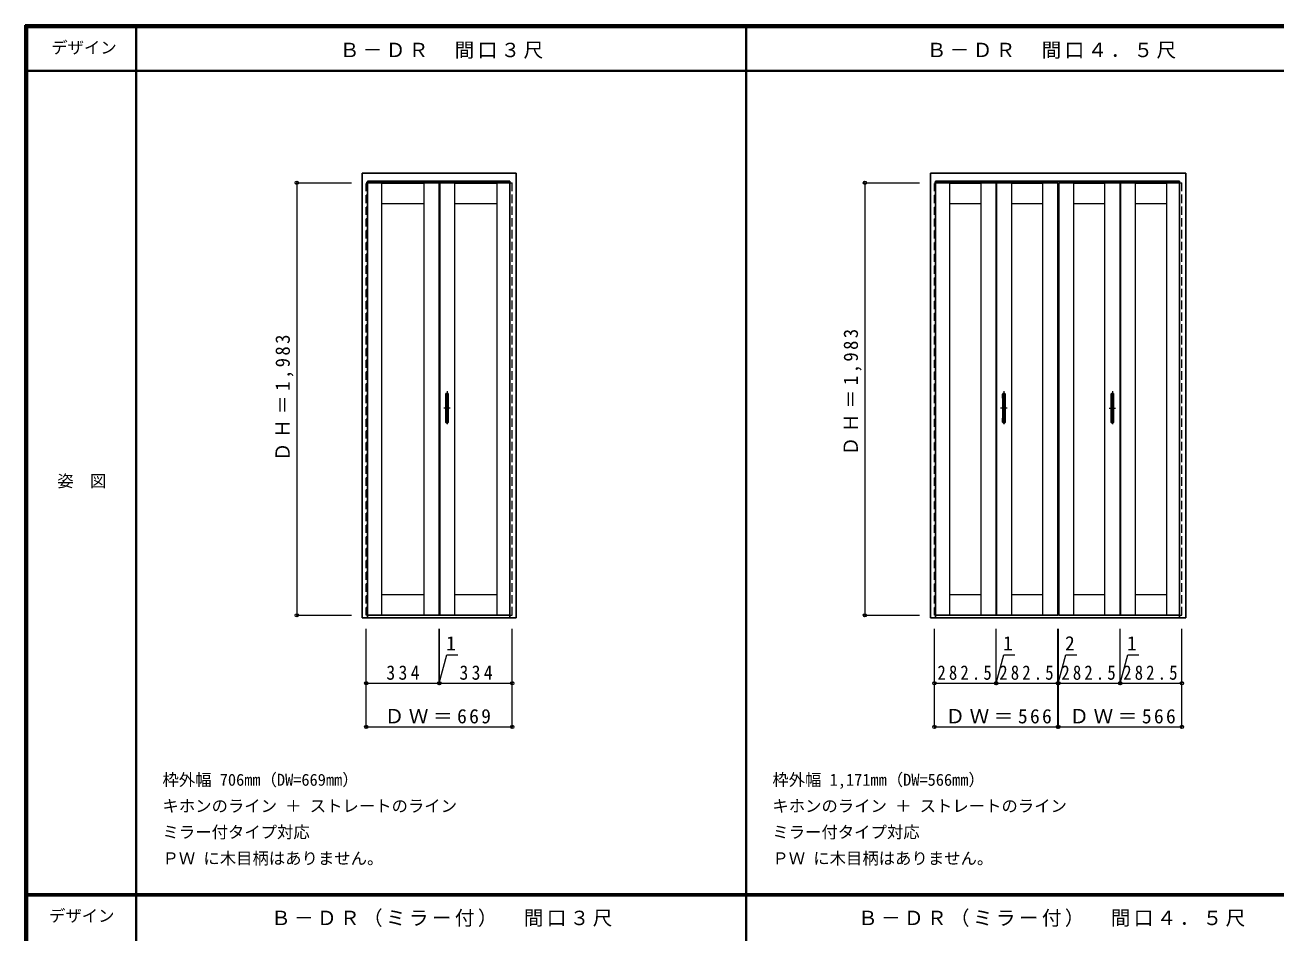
# Model space of a CAD drawing. Units: millimetres, scale not verified. Extents: x -6000 to 5700, y -4307 to 4175.
# Drawn here: x -6000 to -267, y 12 to 4175 of the extents above; entities that cross this region are included whole.
import ezdxf
from ezdxf.enums import TextEntityAlignment as Align

# ---------------------------------------------------------------- set-up
doc = ezdxf.new("R2010")
doc.units = ezdxf.units.MM
doc.header["$LTSCALE"] = 30
doc.header["$PDMODE"] = 32
doc.header["$PDSIZE"] = 15
doc.linetypes.add('CHAIN1', pattern=[8, 5, -1, 1, -1])
doc.linetypes.add('DASHED1', pattern=[1.8, 1.2, -0.6])
for name, color, linetype, lineweight in [('0-1_通り芯', 4, 'CHAIN1', 9), ('0-2_扉', 3, 'Continuous', 25), ('0-3_仕上げ', 7, 'Continuous', 18), ('0-4_枠', 3, 'Continuous', 25), ('0-7_取手', 7, 'Continuous', 18), ('0-B_寸法', 7, 'Continuous', 9), ('F-1_枠', 6, 'Continuous', 40), ('F-A_文字', 7, 'Continuous', 18)]:
    doc.layers.add(name, color=color, linetype=linetype, lineweight=lineweight)
doc.layers.add('0-8', color=7, linetype='Continuous')
doc.layers.add('0-A_文字', color=7, linetype='Continuous')
doc.styles.add('ＭＳ ゴシック', font='')
doc.styles.get('ＭＳ ゴシック').set_extended_font_data('MS Gothic')

msp = doc.modelspace()

# ---------------------------------------------------------------- linework, layer by layer
at = {"layer": '0-1_通り芯'}
for p, q in [((-4066, 2495.5), (-4066, 2341.5)), ((-1513.77, 2495.5), (-1513.77, 2341.5)), ((-1016.77, 2495.5), (-1016.77, 2341.5)), ((-4051, 2418.5), (-4081, 2418.5)), ((-1498.77, 2418.5), (-1528.77, 2418.5)), ((-1031.77, 2418.5), (-1001.77, 2418.5))]:
    msp.add_line(p, q, dxfattribs=at)
at = {"layer": '0-2_扉', "color": 4, "linetype": 'DASHED1', "lineweight": 9}
for p, q in [((-4436, 1468.5), (-4436, 3451.5)), ((-4430.5, 3451.5), (-4436, 3451.5)), ((-3778.5, 3451.5), (-3767, 3451.5)), ((-3767, 1468.5), (-3767, 3451.5)), ((-1832.27, 1468.5), (-1832.27, 3451.5)), ((-1826.77, 3451.5), (-1832.27, 3451.5)), ((-709.77, 3451.5), (-698.27, 3451.5)), ((-698.27, 1468.5), (-698.27, 3451.5)), ((-4430.5, 1468.5), (-4436, 1468.5)), ((-3778.5, 1468.5), (-3767, 1468.5)), ((-1826.77, 1468.5), (-1832.27, 1468.5)), ((-709.77, 1468.5), (-698.27, 1468.5))]:
    msp.add_line(p, q, dxfattribs=at)
at = {"layer": '0-2_扉'}
for p, q in [((-4430.5, 3451.5), (-4102, 3451.5)), ((-4102, 1468.5), (-4102, 3451.5)), ((-4101, 1468.5), (-4101, 3451.5)), ((-4101, 3451.5), (-3778.5, 3451.5)), ((-1826.77, 3451.5), (-1549.77, 3451.5)), ((-1549.77, 1468.5), (-1549.77, 3451.5)), ((-1548.77, 3451.5), (-1266.27, 3451.5)), ((-1548.77, 1468.5), (-1548.77, 3451.5)), ((-1266.27, 1468.5), (-1266.27, 3451.5)), ((-981.77, 3451.5), (-1264.27, 3451.5)), ((-1264.27, 1468.5), (-1264.27, 3451.5)), ((-981.77, 1468.5), (-981.77, 3451.5)), ((-980.77, 1468.5), (-980.77, 3451.5)), ((-980.77, 3451.5), (-709.77, 3451.5)), ((-4430.5, 1468.5), (-4102, 1468.5)), ((-4101, 1468.5), (-3778.5, 1468.5)), ((-1826.77, 1468.5), (-1549.77, 1468.5)), ((-1548.77, 1468.5), (-1266.27, 1468.5)), ((-981.77, 1468.5), (-1264.27, 1468.5)), ((-980.77, 1468.5), (-709.77, 1468.5))]:
    msp.add_line(p, q, dxfattribs=at)
at = {"layer": '0-3_仕上げ', "linetype": 'DASHED1'}
for p, q in [((-4434.59, 3451.5), (-4434.59, 1468.5)), ((-3768.41, 3451.5), (-3768.41, 1468.5)), ((-1830.86, 3451.5), (-1830.86, 1468.5)), ((-699.69, 3451.5), (-699.69, 1468.5))]:
    msp.add_line(p, q, dxfattribs=at)
at = {"layer": '0-3_仕上げ'}
for p, q in [((-4367, 3451.5), (-4367, 1468.5)), ((-4367, 3450.09), (-4171, 3450.09)), ((-4171, 1468.5), (-4171, 3451.5)), ((-4103.41, 3451.5), (-4103.41, 1468.5)), ((-4099.59, 3451.5), (-4099.59, 1468.5)), ((-4032, 3451.5), (-4032, 1468.5)), ((-4032, 3450.09), (-3836, 3450.09)), ((-3836, 1468.5), (-3836, 3451.5)), ((-1763.27, 3451.5), (-1763.27, 1468.5)), ((-1763.27, 3450.09), (-1618.77, 3450.09)), ((-1618.77, 1468.5), (-1618.77, 3451.5)), ((-1551.19, 3451.5), (-1551.19, 1468.5)), ((-1547.36, 3451.5), (-1547.36, 1468.5)), ((-1479.77, 3451.5), (-1479.77, 1468.5)), ((-1479.77, 3450.09), (-1335.27, 3450.09)), ((-1335.27, 1468.5), (-1335.27, 3451.5)), ((-1267.69, 3451.5), (-1267.69, 1468.5)), ((-1262.86, 3451.5), (-1262.86, 1468.5)), ((-1195.27, 3451.5), (-1195.27, 1468.5)), ((-1195.27, 3450.09), (-1050.77, 3450.09)), ((-1050.77, 1468.5), (-1050.77, 3451.5)), ((-983.19, 3451.5), (-983.19, 1468.5)), ((-979.36, 3451.5), (-979.36, 1468.5)), ((-911.77, 3451.5), (-911.77, 1468.5)), ((-911.77, 3450.09), (-767.27, 3450.09)), ((-767.27, 1468.5), (-767.27, 3451.5)), ((-4171, 3355.5), (-4367, 3355.5)), ((-3836, 3355.5), (-4032, 3355.5)), ((-1618.77, 3355.5), (-1763.27, 3355.5)), ((-1335.27, 3355.5), (-1479.77, 3355.5)), ((-1050.77, 3355.5), (-1195.27, 3355.5)), ((-767.27, 3355.5), (-911.77, 3355.5)), ((-4367, 1564.5), (-4171, 1564.5)), ((-4032, 1564.5), (-3836, 1564.5)), ((-1763.27, 1564.5), (-1618.77, 1564.5)), ((-1479.77, 1564.5), (-1335.27, 1564.5)), ((-1195.27, 1564.5), (-1050.77, 1564.5)), ((-911.77, 1564.5), (-767.27, 1564.5)), ((-4367, 1469.91), (-4171, 1469.91)), ((-4032, 1469.91), (-3836, 1469.91)), ((-1763.27, 1469.91), (-1618.77, 1469.91)), ((-1479.77, 1469.91), (-1335.27, 1469.91)), ((-1195.27, 1469.91), (-1050.77, 1469.91)), ((-911.77, 1469.91), (-767.27, 1469.91))]:
    msp.add_line(p, q, dxfattribs=at)
at = {"layer": '0-4_枠'}
for p, q in [((-4454.5, 1457), (-4454.5, 3495)), ((-4454.5, 3495), (-3748.5, 3495)), ((-4430.5, 1457), (-4430.5, 3459)), ((-4430.5, 3459), (-3778.5, 3459)), ((-3778.5, 1457), (-3778.5, 3459)), ((-3748.5, 1457), (-3748.5, 3495)), ((-1850.77, 1457), (-1850.77, 3495)), ((-1850.77, 3495), (-679.77, 3495)), ((-1826.77, 1457), (-1826.77, 3459)), ((-1826.77, 3459), (-709.77, 3459)), ((-709.77, 1457), (-709.77, 3459)), ((-679.77, 1457), (-679.77, 3495)), ((-4454.5, 1457), (-3748.5, 1457)), ((-1850.77, 1457), (-679.77, 1457))]:
    msp.add_line(p, q, dxfattribs=at)
at = {"layer": '0-7_取手'}
for p, q in [((-4072, 2464.5), (-4072, 2482.5)), ((-4060, 2464.5), (-4060, 2482.5)), ((-1519.77, 2464.5), (-1519.77, 2482.5)), ((-1507.77, 2464.5), (-1507.77, 2482.5)), ((-1022.77, 2464.5), (-1022.77, 2482.5)), ((-1010.77, 2464.5), (-1010.77, 2482.5)), ((-4072, 2354.5), (-4072, 2372.5)), ((-4060, 2354.5), (-4060, 2372.5)), ((-1519.77, 2354.5), (-1519.77, 2372.5)), ((-1507.77, 2354.5), (-1507.77, 2372.5)), ((-1022.77, 2354.5), (-1022.77, 2372.5)), ((-1010.77, 2354.5), (-1010.77, 2372.5))]:
    msp.add_line(p, q, dxfattribs=at)
at = {"layer": '0-7_取手', "color": 3, "lineweight": 25}
for p, q in [((-4071, 2352.5), (-4071, 2484.5)), ((-4062, 2485.5), (-4070, 2485.5)), ((-4061, 2352.5), (-4061, 2484.5)), ((-1518.77, 2352.5), (-1518.77, 2484.5)), ((-1509.77, 2485.5), (-1517.77, 2485.5)), ((-1508.77, 2352.5), (-1508.77, 2484.5)), ((-1021.77, 2352.5), (-1021.77, 2484.5)), ((-1020.77, 2485.5), (-1012.77, 2485.5)), ((-1011.77, 2352.5), (-1011.77, 2484.5)), ((-4070, 2351.5), (-4062, 2351.5)), ((-1517.77, 2351.5), (-1509.77, 2351.5)), ((-1012.77, 2351.5), (-1020.77, 2351.5))]:
    msp.add_line(p, q, dxfattribs=at)
at = {"layer": '0-7_取手'}
for centre, start, end in [((-4071, 2482.5), 90, 180), ((-4061, 2482.5), 0, 90), ((-1518.77, 2482.5), 90, 180), ((-1508.77, 2482.5), 0, 90), ((-1021.77, 2482.5), 90, 180), ((-1011.77, 2482.5), 0, 90), ((-4071, 2464.5), 180, 270), ((-4061, 2464.5), 270, 0), ((-1518.77, 2464.5), 180, 270), ((-1508.77, 2464.5), 270, 0), ((-1021.77, 2464.5), 180, 270), ((-1011.77, 2464.5), 270, 0), ((-4071, 2372.5), 90, 180), ((-4071, 2354.5), 180, 270), ((-4061, 2372.5), 0, 90), ((-4061, 2354.5), 270, 0), ((-1518.77, 2372.5), 90, 180), ((-1518.77, 2354.5), 180, 270), ((-1508.77, 2372.5), 0, 90), ((-1508.77, 2354.5), 270, 0), ((-1021.77, 2372.5), 90, 180), ((-1021.77, 2354.5), 180, 270), ((-1011.77, 2372.5), 0, 90), ((-1011.77, 2354.5), 270, 0)]:
    msp.add_arc(centre, 1, start, end, dxfattribs=at)
at = {"layer": '0-7_取手', "color": 3, "lineweight": 25}
for centre, start, end in [((-4070, 2484.5), 90, 180), ((-4062, 2484.5), 0, 90), ((-1517.77, 2484.5), 90, 180), ((-1509.77, 2484.5), 0, 90), ((-1020.77, 2484.5), 90, 180), ((-1012.77, 2484.5), 0, 90), ((-4070, 2352.5), 180, 270), ((-4062, 2352.5), 270, 0), ((-1517.77, 2352.5), 180, 270), ((-1509.77, 2352.5), 270, 0), ((-1020.77, 2352.5), 180, 270), ((-1012.77, 2352.5), 270, 0)]:
    msp.add_arc(centre, 1, start, end, dxfattribs=at)
at = {"layer": '0-B_寸法', "color": 4}
for p, q in [((-4754.5, 3451.5), (-4504.5, 3451.5)), ((-4754.5, 3451.5), (-4754.5, 1468.5)), ((-2150.77, 3451.5), (-2150.77, 1468.5)), ((-2150.77, 3451.5), (-1900.77, 3451.5)), ((-4754.5, 1468.5), (-4504.5, 1468.5)), ((-2150.77, 1468.5), (-1900.77, 1468.5)), ((-4436, 957), (-4436, 1407)), ((-4102, 1157), (-4102, 1407)), ((-3767, 957), (-3767, 1407)), ((-1832.27, 957), (-1832.27, 1407)), ((-1549.77, 1157), (-1549.77, 1407)), ((-1266.27, 957), (-1266.27, 1407)), ((-1264.27, 957), (-1264.27, 1407)), ((-981.77, 1157), (-981.77, 1407)), ((-698.27, 957), (-698.27, 1407)), ((-1265.27, 1157), (-1230.32, 1287.43)), ((-1230.32, 1287.43), (-1179.54, 1287.43)), ((-4436, 1157), (-4102, 1157)), ((-4101, 1157), (-3767, 1157)), ((-1832.27, 1157), (-1549.77, 1157)), ((-1548.77, 1157), (-1266.27, 1157)), ((-1266.27, 1157), (-1264.27, 1157)), ((-1264.27, 1157), (-981.77, 1157)), ((-980.77, 1157), (-698.27, 1157)), ((-4436, 957), (-3767, 957)), ((-1832.27, 957), (-1266.27, 957)), ((-1264.27, 957), (-698.27, 957))]:
    msp.add_line(p, q, dxfattribs=at)
for points in [[(-4102, 1157), (-4101, 1157), (-4101, 1407)], [(-1549.77, 1157), (-1548.77, 1157), (-1548.77, 1407)], [(-981.77, 1157), (-980.77, 1157), (-980.77, 1407)], [(-4101.5, 1157), (-4066.55, 1287.43), (-4015.77, 1287.43)], [(-1549.27, 1157), (-1514.32, 1287.43), (-1463.54, 1287.43)], [(-981.27, 1157), (-946.32, 1287.43), (-895.54, 1287.43)]]:
    msp.add_lwpolyline(points, dxfattribs=at)
at = {"layer": '0-B_寸法'}
for p in [(-4754.5, 3451.5), (-2150.77, 3451.5), (-4754.5, 1468.5), (-2150.77, 1468.5), (-4436, 1157), (-4102, 1157), (-4101, 1157), (-3767, 1157), (-1832.27, 1157), (-1549.77, 1157), (-1548.77, 1157), (-1266.27, 1157), (-1264.27, 1157), (-981.77, 1157), (-980.77, 1157), (-698.27, 1157), (-4436, 957), (-3767, 957), (-1832.27, 957), (-1266.27, 957), (-1264.27, 957), (-698.27, 957)]:
    msp.add_point(p, dxfattribs=at)
at = {"layer": 'F-1_枠'}
for p, q in [((-6000, 4175), (5700, 4175)), ((-6000, 4175), (-6000, -4205)), ((-6000, 4170), (5700, 4170)), ((-6000, 4165), (5700, 4165)), ((-5995, 4175), (-5995, -4205)), ((-5990, 4175), (-5990, -4205)), ((-5490, 4175), (-5490, -3790)), ((-2695, -3790), (-2695, 4175)), ((-6000, 3965), (5690, 3965)), ((-5990, 190.5), (5690, 190.5)), ((-5990, 187.5), (5690, 187.5)), ((-5990, 184.5), (5690, 184.5))]:
    msp.add_line(p, q, dxfattribs=at)

# ---------------------------------------------------------------- texts
at = {"layer": '0-8', "style": 'ＭＳ ゴシック'}
for p in [(-5370, 310.5), (-2575, 310.5)]:
    msp.add_text('ＰＷ に木目柄はありません。', height=54.99, dxfattribs=at).set_placement(p, align=Align.BOTTOM_LEFT)
at = {"layer": '0-A_文字', "style": 'ＭＳ ゴシック'}
for s, p in [('枠外幅 706mm（DW=669mm）', (-5370, 670.5)), ('枠外幅 1,171mm（DW=566mm）', (-2575, 670.5)), ('キホンのライン ＋ ストレートのライン', (-5370, 550.5)), ('キホンのライン ＋ ストレートのライン', (-2575, 550.5)), ('ミラー付タイプ対応', (-5370, 430.5)), ('ミラー付タイプ対応', (-2575, 430.5))]:
    msp.add_text(s, height=54.99, dxfattribs=at).set_placement(p, align=Align.BOTTOM_LEFT)
at = {"layer": '0-A_文字', "char_height": 65.98, "attachment_point": 7, "style": 'ＭＳ ゴシック'}
for s, insert in [('\\T1.17;Ｂ－ＤＲ\u3000間口３尺', (-4557.5, 4020)), ('\\T1.17;Ｂ－ＤＲ\u3000間口４．５尺', (-1867.5, 4020)), ('\\T1.17;Ｂ－ＤＲ（ミラー付）\u3000間口３尺', (-4872.5, 39.5)), ('\\T1.17;Ｂ－ＤＲ（ミラー付）\u3000間口４．５尺', (-2182.5, 39.5))]:
    msp.add_mtext(s, dxfattribs=dict(at, insert=insert))
at = {"layer": '0-B_寸法', "style": 'ＭＳ ゴシック'}
for s, p in [('1', (-4070.3, 1287.43)), ('1', (-1518.07, 1287.43)), ('2', (-1234.07, 1287.43)), ('1', (-950.07, 1287.43))]:
    msp.add_text(s, height=65.98, dxfattribs=at).set_placement(p, align=Align.BOTTOM_LEFT)
at = {"layer": '0-B_寸法', "char_height": 65.98, "attachment_point": 7, "rotation": 90, "style": 'ＭＳ ゴシック'}
for insert in [(-2165.77, 2201), (-4769.5, 2175)]:
    msp.add_mtext('\\T1.26;\\W0.95;ＤＨ＝1,983', dxfattribs=dict(at, insert=insert))
at = {"layer": '0-B_寸法', "char_height": 65.98, "attachment_point": 7, "style": 'ＭＳ ゴシック'}
for s, insert in [('\\T1.38;\\W0.9;334', (-4344, 1172)), ('\\T1.38;\\W0.9;334', (-4009, 1172)), ('\\T1.38;\\W0.85;282.5', (-1818.52, 1172)), ('\\T1.38;\\W0.85;282.5', (-1535.02, 1172)), ('\\T1.38;\\W0.85;282.5', (-1250.52, 1172)), ('\\T1.38;\\W0.85;282.5', (-967.02, 1172)), ('\\T1.23;ＤＷ＝669', (-4352, 972)), ('\\T1.23;ＤＷ＝566', (-1781.77, 972)), ('\\T1.23;ＤＷ＝566', (-1213.77, 972))]:
    msp.add_mtext(s, dxfattribs=dict(at, insert=insert))
at = {"layer": 'F-A_文字', "style": 'ＭＳ ゴシック'}
for s, p in [('デザイン', (-5880, 4027.5)), ('姿\u3000図', (-5852.5, 2040.25)), ('デザイン', (-5890, 47))]:
    msp.add_text(s, height=54.99, dxfattribs=at).set_placement(p, align=Align.BOTTOM_LEFT)

doc.saveas('drawing.dxf')
